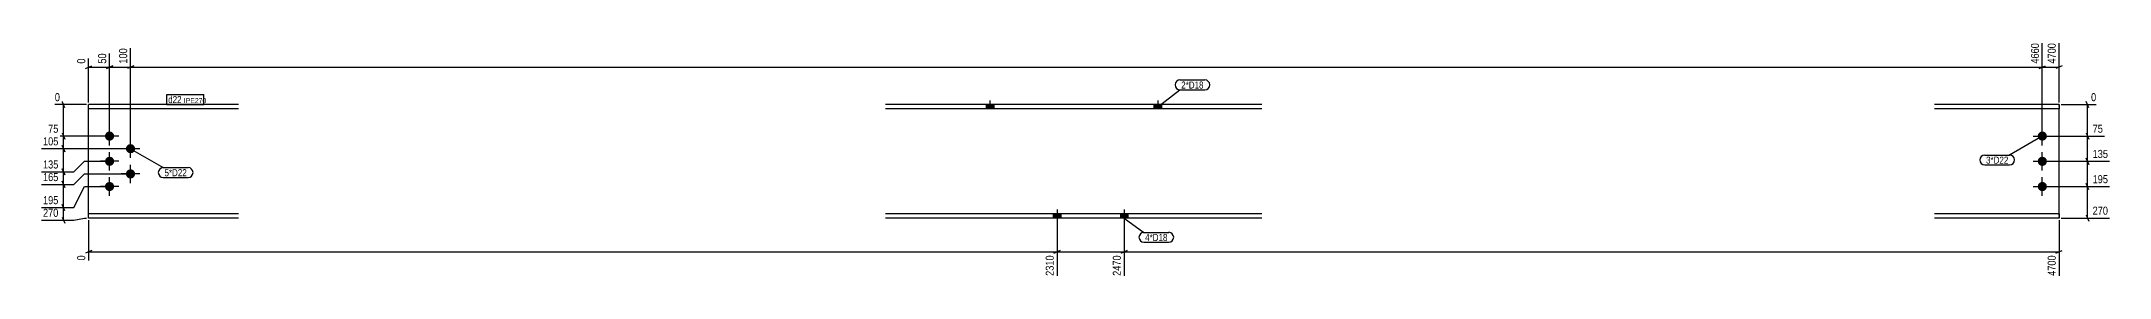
# Model space of a CAD drawing. Header units: millimetres. Extents: x 11 to 16548, y 11 to 573.
# Drawn here: x 11615 to 16548, y 11 to 573 of the extents above; entities that cross this region are included whole.
import ezdxf

# ---------------------------------------------------------------- set-up
doc = ezdxf.new("R2010")
doc.units = ezdxf.units.MM
doc.linetypes.add('DXK_LINE_DOT2', pattern=[3.9198, 1.9599, -1.9599])
for name, color, linetype in [('MÅLSÆTNING', 7, 'Continuous'), ('STÅL', 7, 'Continuous'), ('TEKST', 7, 'Continuous')]:
    doc.layers.add(name, color=color, linetype=linetype)
doc.styles.add('Arial Narrow', font='ARIALN.TTF', dxfattribs={"height": 0.2})

msp = doc.modelspace()

# ---------------------------------------------------------------- hatches: boundary and pattern name
at = {"layer": 'STÅL', "linetype": 'Continuous'}
for points in [[(13868.5, 412.3), (13886.5, 412.3), (13886.5, 422.5), (13868.5, 422.5)], [(14268.5, 412.3), (14286.5, 412.3), (14286.5, 422.5), (14268.5, 422.5)], [(11766.5, 347.5, -1), (11788.5, 347.5, -1)], [(16376.5, 347.5, -1), (16398.5, 347.5, -1)], [(11766.5, 287.5, -1), (11788.5, 287.5, -1)], [(11816.5, 317.5, -1), (11838.5, 317.5, -1)], [(16376.5, 287.5, -1), (16398.5, 287.5, -1)], [(11816.5, 257.5, -1), (11838.5, 257.5, -1)], [(11766.5, 227.5, -1), (11788.5, 227.5, -1)], [(16376.5, 227.5, -1), (16398.5, 227.5, -1)], [(14046.5, 162.7), (14028.5, 162.7), (14028.5, 152.5), (14046.5, 152.5)], [(14046.5, 162.7), (14028.5, 162.7), (14028.5, 152.5), (14046.5, 152.5)], [(14206.5, 162.7), (14188.5, 162.7), (14188.5, 152.5), (14206.5, 152.5)], [(14206.5, 162.7), (14188.5, 162.7), (14188.5, 152.5), (14206.5, 152.5)]]:
    msp.add_hatch(color=3, dxfattribs=at).paths.add_polyline_path(points)

# ---------------------------------------------------------------- linework, layer by layer
at = {"layer": 'MÅLSÆTNING', "color": 7, "linetype": 'Continuous'}
for p, q in [((11777.5, 352.5), (11777.5, 544.3)), ((11827.5, 322.5), (11827.5, 556.5)), ((11827.5, 322.5), (11827.5, 556.5)), ((16387.5, 352.5), (16387.5, 568.6)), ((16427.5, 427.5), (16427.5, 568.6)), ((11720, 508.4), (11735, 514.4)), ((11727.5, 427.5), (11727.5, 532.1)), ((11770, 508.4), (11785, 514.4)), ((11777.5, 511.4), (11827.5, 511.4)), ((11835, 514.4), (11820, 508.4)), ((11835, 514.4), (11820, 508.4)), ((16380, 508.4), (16395, 514.4)), ((16387.5, 511.4), (16427.5, 511.4)), ((16435, 514.4), (16420, 508.4)), ((11722.5, 422.5), (11646.9, 422.5)), ((11670.5, 415), (11664.5, 430)), ((11667.5, 347.5), (11667.5, 422.5)), ((16432.5, 422.5), (16516, 422.5)), ((16498.3, 415), (16492.3, 430)), ((16495.3, 347.5), (16495.3, 422.5)), ((11772.5, 347.5), (11627.4, 347.5)), ((11772.5, 347.5), (11627.4, 347.5)), ((11664.5, 355), (11670.5, 340)), ((11664.5, 355), (11670.5, 340)), ((16392.5, 347.5), (16535.5, 347.5)), ((16392.5, 347.5), (16535.5, 347.5)), ((16492.3, 355), (16498.3, 340)), ((16492.3, 355), (16498.3, 340)), ((16495.3, 287.5), (16495.3, 347.5)), ((11692.5, 262.5), (11717.5, 287.5)), ((11692.5, 262.5), (11717.5, 287.5)), ((11692.5, 232.5), (11717.5, 257.5)), ((11692.5, 232.5), (11717.5, 257.5)), ((11717.5, 287.5), (11772.5, 287.5)), ((11717.5, 287.5), (11772.5, 287.5)), ((11717.5, 257.5), (11822.5, 257.5)), ((11717.5, 257.5), (11822.5, 257.5)), ((16392.5, 287.5), (16547.7, 287.5)), ((16392.5, 287.5), (16547.7, 287.5)), ((16498.3, 280), (16492.3, 295)), ((11692.5, 177.5), (11717.5, 227.5)), ((11692.5, 177.5), (11717.5, 227.5)), ((11717.5, 227.5), (11772.5, 227.5)), ((11717.5, 227.5), (11772.5, 227.5)), ((16392.5, 227.5), (16547.7, 227.5)), ((16498.3, 220), (16492.3, 235)), ((16495.3, 152.5), (16495.3, 227.5)), ((11615.2, 177.5), (11692.5, 177.5)), ((11670.5, 170), (11664.5, 185)), ((11664.5, 155), (11670.5, 140)), ((11667.5, 147.5), (11667.5, 177.5)), ((11692.5, 147.5), (11717.5, 152.5)), ((11717.5, 152.5), (11722.5, 152.5)), ((16432.5, 152.5), (16547.7, 152.5)), ((16492.3, 160), (16498.3, 145)), ((11615.2, 147.5), (11692.5, 147.5)), ((11727.5, 147.5), (11727.5, 51.6)), ((14037.5, 120.1), (14037.5, 15)), ((14197.5, 120.1), (14197.5, 15)), ((14197.5, 120.1), (14197.5, 15)), ((16427.5, 147.5), (16427.5, 15)), ((11735, 75.3), (11720, 69.3)), ((11727.5, 72.3), (14037.5, 72.3)), ((14030, 69.3), (14045, 75.3)), ((14205, 75.3), (14190, 69.3)), ((14190, 69.3), (14205, 75.3)), ((14197.5, 72.3), (16427.5, 72.3)), ((16420, 69.3), (16435, 75.3))]:
    msp.add_line(p, q, dxfattribs=at)
at = {"layer": 'STÅL', "color": 2, "linetype": 'Continuous'}
for p, q in [((11727.5, 152.5), (11727.5, 422.5)), ((12084.9, 422.5), (11727.5, 422.5)), ((12084.9, 412.3), (11727.5, 412.3)), ((14526.1, 422.5), (13628.5, 422.5)), ((14526.1, 412.3), (13628.5, 412.3)), ((16427.5, 422.5), (16130.2, 422.5)), ((16427.5, 412.3), (16130.2, 412.3)), ((16427.5, 422.5), (16427.5, 412.3)), ((16427.5, 397.3), (16427.5, 412.3)), ((16427.5, 162.7), (16427.5, 397.3)), ((12084.9, 162.7), (11727.5, 162.7)), ((12084.9, 152.5), (11727.5, 152.5)), ((14526.1, 162.7), (13628.5, 162.7)), ((14526.1, 152.5), (13628.5, 152.5)), ((16427.5, 162.7), (16130.2, 162.7)), ((16427.5, 152.5), (16130.2, 152.5)), ((16427.5, 162.7), (16427.5, 152.5))]:
    msp.add_line(p, q, dxfattribs=at)
at = {"layer": 'STÅL', "color": 3, "linetype": 'Continuous'}
for p, q in [((13868.5, 422.5), (13868.5, 412.3)), ((13877.5, 432.5), (13877.5, 412.3)), ((13886.5, 422.5), (13886.5, 412.3)), ((14268.5, 422.5), (14268.5, 412.3)), ((14277.5, 432.5), (14277.5, 412.3)), ((14286.5, 422.5), (14286.5, 412.3)), ((11799.5, 347.5), (11755.5, 347.5)), ((11777.5, 325.5), (11777.5, 369.5)), ((16365.5, 347.5), (16409.5, 347.5)), ((16387.5, 325.5), (16387.5, 369.5)), ((11777.5, 265.5), (11777.5, 309.5)), ((11849.5, 317.5), (11805.5, 317.5)), ((11827.5, 295.5), (11827.5, 339.5)), ((16387.5, 265.5), (16387.5, 309.5)), ((11799.5, 287.5), (11755.5, 287.5)), ((11777.5, 205.5), (11777.5, 249.5)), ((11849.5, 257.5), (11805.5, 257.5)), ((11827.5, 235.5), (11827.5, 279.5)), ((16365.5, 287.5), (16409.5, 287.5)), ((16387.5, 205.5), (16387.5, 249.5)), ((11799.5, 227.5), (11755.5, 227.5)), ((16365.5, 227.5), (16409.5, 227.5)), ((14028.5, 162.7), (14028.5, 152.5)), ((14028.5, 162.7), (14028.5, 152.5)), ((14037.5, 172.7), (14037.5, 107.7)), ((14037.5, 172.7), (14037.5, 107.7)), ((14046.5, 162.7), (14046.5, 152.5)), ((14046.5, 162.7), (14046.5, 152.5)), ((14188.5, 162.7), (14188.5, 152.5)), ((14188.5, 162.7), (14188.5, 152.5)), ((14197.5, 172.7), (14197.5, 107.7)), ((14197.5, 172.7), (14197.5, 107.7)), ((14206.5, 162.7), (14206.5, 152.5)), ((14206.5, 162.7), (14206.5, 152.5))]:
    msp.add_line(p, q, dxfattribs=at)
at = {"layer": 'STÅL', "color": 7, "linetype": 'DXK_LINE_DOT2'}
for p, q in [((16427.5, 412.3), (16427.5, 422.5)), ((16427.5, 397.3), (16427.5, 411.2)), ((16427.5, 152.5), (16427.5, 162.7))]:
    msp.add_line(p, q, dxfattribs=at)

# ---------------------------------------------------------------- wipeouts: each hides what was drawn before it
at = {"color": 0}
for points in [[(14386.9, 460.6), (14386.9, 478.1), (14333.6, 478.1), (14333.6, 460.6)], [(16306.6, 282), (16306.6, 299.5), (16253.3, 299.5), (16253.3, 282)], [(11961.8, 252), (11961.8, 269.5), (11908.5, 269.5), (11908.5, 252)], [(14300.9, 98), (14300.9, 115.5), (14247.6, 115.5), (14247.6, 98)]]:
    msp.add_wipeout(points, dxfattribs=at).dxf.layer = 'TEKST'

# ---------------------------------------------------------------- next in the draw order: wipeouts: each hides what was drawn before it
at = {"color": 0, "linetype": 'Continuous'}
for points in [[(16423.5, 572.6), (16395.5, 572.6), (16395.5, 515.9), (16423.5, 515.9)], [(11663, 426.5), (11663, 454.5), (11642.9, 454.5), (11642.9, 426.5)], [(16520, 426.5), (16520, 454.5), (16499.8, 454.5), (16499.8, 426.5)], [(16535.9, 351.5), (16535.9, 379.5), (16503.5, 379.5), (16503.5, 351.5)], [(16548.1, 231.5), (16548.1, 259.5), (16503.5, 259.5), (16503.5, 231.5)], [(11659.4, 181.5), (11659.4, 209.5), (11614.8, 209.5), (11614.8, 181.5)], [(16548.1, 156.5), (16548.1, 184.5), (16503.5, 184.5), (16503.5, 156.5)], [(11723.5, 67.7), (11695.5, 67.7), (11695.5, 47.6), (11723.5, 47.6)], [(14033.5, 67.7), (14005.5, 67.7), (14005.5, 11), (14033.5, 11)], [(16423.5, 67.7), (16395.5, 67.7), (16395.5, 11), (16423.5, 11)]]:
    msp.add_wipeout(points, dxfattribs=at).dxf.layer = 'MÅLSÆTNING'
at = {"color": 0}
for points in [[(14386.9, 460.6), (14386.9, 478.1), (14333.6, 478.1), (14333.6, 460.6)], [(11949.3, 426), (11949.3, 443.5), (11917.3, 443.5), (11917.3, 426)], [(16306.6, 282), (16306.6, 299.5), (16253.3, 299.5), (16253.3, 282)], [(11961.8, 252), (11961.8, 269.5), (11908.5, 269.5), (11908.5, 252)], [(14300.9, 98), (14300.9, 115.5), (14247.6, 115.5), (14247.6, 98)]]:
    msp.add_wipeout(points, dxfattribs=at).dxf.layer = 'TEKST'

# ---------------------------------------------------------------- next in the draw order: linework, layer by layer
at = {"layer": 'MÅLSÆTNING', "color": 7, "linetype": 'Continuous'}
for p, q in [((16387.5, 352.5), (16387.5, 568.6)), ((11827.5, 511.4), (16387.5, 511.4)), ((16380, 508.4), (16395, 514.4)), ((16492.3, 295), (16498.3, 280)), ((16495.3, 227.5), (16495.3, 287.5)), ((11615.2, 232.5), (11692.5, 232.5)), ((11664.5, 240), (11670.5, 225)), ((16392.5, 227.5), (16547.7, 227.5)), ((16498.3, 220), (16492.3, 235)), ((14037.5, 120.1), (14037.5, 15)), ((14045, 75.3), (14030, 69.3)), ((14037.5, 72.3), (14197.5, 72.3))]:
    msp.add_line(p, q, dxfattribs=at)
at = {"layer": 'TEKST', "color": 7, "linetype": 'Continuous'}
for p, q in [((14277.5, 417.4), (14330.6, 457.6)), ((14330.6, 481.1), (14389.9, 481.1)), ((14330.6, 457.6), (14389.9, 457.6)), ((16387.5, 347.5), (16309.6, 302.5)), ((11827.5, 317.5), (11905.5, 272.5)), ((16250.3, 302.5), (16309.6, 302.5)), ((11905.5, 272.5), (11964.8, 272.5)), ((11905.5, 249), (11964.8, 249)), ((16250.3, 279), (16309.6, 279)), ((14197.5, 152.6), (14244.6, 118.5)), ((14244.6, 118.5), (14303.9, 118.5)), ((14244.6, 95), (14303.9, 95))]:
    msp.add_line(p, q, dxfattribs=at)
for centre, radius, start, end in [((14330.6, 469.4), 11.7, 90, 270), ((14389.9, 469.4), 11.8, 270, 90), ((16250.3, 290.8), 11.7, 90, 270), ((16309.6, 290.8), 11.8, 270, 90), ((11905.5, 260.8), 11.7, 90, 270), ((11964.8, 260.8), 11.8, 270, 90), ((14244.6, 106.8), 11.8, 90, 270), ((14303.9, 106.8), 11.8, 270, 90)]:
    msp.add_arc(centre, radius, start, end, dxfattribs=at)

# ---------------------------------------------------------------- next in the draw order: texts
at = {"layer": 'MÅLSÆTNING', "color": 3, "linetype": 'Continuous', "style": 'Arial Narrow'}
for s, height, p in [('4700', 19.09, (16419.5, 519.9)), ('0', 19.1, (11719.5, 51.6)), ('2310', 19.09, (14029.5, 15)), ('4700', 19.09, (16419.5, 15))]:
    msp.add_text(s, height=height, rotation=90.0002, dxfattribs=at).set_placement(p)
for s, height, p in [('0', 19.1, (11646.9, 430.5)), ('0', 19.1, (16503.8, 430.5)), ('75', 19.09, (16507.5, 355.5)), ('195', 19.09, (16507.5, 235.5)), ('270', 19.09, (16507.5, 160.5))]:
    msp.add_text(s, height=height, dxfattribs=at).set_placement(p)
at = {"layer": 'TEKST', "color": 3, "style": 'Arial Narrow'}
for s, p in [('2*D18', (14333.6, 460.6)), ('3*D22', (16253.3, 282)), ('5*D22', (11908.5, 252)), ('4*D18', (14247.6, 98))]:
    msp.add_text(s, height=16.7, dxfattribs=at).set_placement(p)

# ---------------------------------------------------------------- next in the draw order: wipeouts: each hides what was drawn before it
at = {"color": 0, "linetype": 'Continuous'}
msp.add_wipeout([(11659.4, 151.5), (11659.4, 179.5), (11614.8, 179.5), (11614.8, 151.5)], dxfattribs=at).dxf.layer = 'MÅLSÆTNING'
at = {"color": 0}
msp.add_wipeout([(11949.3, 426), (11949.3, 443.5), (11917.3, 443.5), (11917.3, 426)], dxfattribs=at).dxf.layer = 'TEKST'

# ---------------------------------------------------------------- next in the draw order: linework, layer by layer
at = {"layer": 'MÅLSÆTNING', "color": 7, "linetype": 'Continuous'}
for p, q in [((11667.5, 177.5), (11667.5, 232.5)), ((11615.2, 177.5), (11692.5, 177.5)), ((11670.5, 170), (11664.5, 185))]:
    msp.add_line(p, q, dxfattribs=at)
at = {"layer": 'TEKST', "color": 7, "linetype": 'Continuous'}
msp.add_line((11914.3, 423), (11914.3, 446.5), dxfattribs=at)

# ---------------------------------------------------------------- next in the draw order: texts
at = {"layer": 'MÅLSÆTNING', "color": 3, "linetype": 'Continuous', "style": 'Arial Narrow'}
for s, p in [('195', (11618.8, 185.5)), ('270', (11618.8, 155.5))]:
    msp.add_text(s, height=19.09, dxfattribs=at).set_placement(p)

# ---------------------------------------------------------------- next in the draw order: wipeouts: each hides what was drawn before it
at = {"color": 0, "linetype": 'Continuous'}
for points in [[(11823.5, 560.5), (11795.5, 560.5), (11795.5, 515.9), (11823.5, 515.9)], [(16383.5, 572.6), (16355.5, 572.6), (16355.5, 515.9), (16383.5, 515.9)], [(16548.1, 291.5), (16548.1, 319.5), (16503.5, 319.5), (16503.5, 291.5)], [(14193.5, 67.7), (14165.5, 67.7), (14165.5, 11), (14193.5, 11)]]:
    msp.add_wipeout(points, dxfattribs=at).dxf.layer = 'MÅLSÆTNING'
at = {"color": 0}
msp.add_wipeout([(11999.5, 426), (11999.5, 438.5), (11954.6, 438.5), (11954.6, 426)], dxfattribs=at).dxf.layer = 'TEKST'

# ---------------------------------------------------------------- next in the draw order: linework, layer by layer
at = {"layer": 'MÅLSÆTNING', "color": 7, "linetype": 'Continuous'}
for p, q in [((11777.5, 352.5), (11777.5, 544.3)), ((11727.5, 511.4), (11777.5, 511.4)), ((11785, 514.4), (11770, 508.4))]:
    msp.add_line(p, q, dxfattribs=at)

# ---------------------------------------------------------------- next in the draw order: texts
at = {"layer": 'MÅLSÆTNING', "color": 3, "linetype": 'Continuous', "style": 'Arial Narrow'}
for s, p in [('100', (11819.5, 519.9)), ('4660', (16379.5, 519.9)), ('2470', (14189.5, 15))]:
    msp.add_text(s, height=19.09, rotation=90.0002, dxfattribs=at).set_placement(p)
msp.add_text('135', height=19.09, dxfattribs=at).set_placement((16507.5, 295.5))

# ---------------------------------------------------------------- next in the draw order: wipeouts: each hides what was drawn before it
at = {"color": 0, "linetype": 'Continuous'}
msp.add_wipeout([(11659.4, 236.5), (11659.4, 264.5), (11614.8, 264.5), (11614.8, 236.5)], dxfattribs=at).dxf.layer = 'MÅLSÆTNING'
at = {"color": 0}
msp.add_wipeout([(11999.5, 426), (11999.5, 438.5), (11954.6, 438.5), (11954.6, 426)], dxfattribs=at).dxf.layer = 'TEKST'

# ---------------------------------------------------------------- next in the draw order: linework, layer by layer
at = {"layer": 'MÅLSÆTNING', "color": 7, "linetype": 'Continuous'}
for p, q in [((11615.2, 262.5), (11692.5, 262.5)), ((11664.5, 270), (11670.5, 255)), ((11667.5, 232.5), (11667.5, 262.5)), ((11615.2, 232.5), (11692.5, 232.5)), ((11670.5, 225), (11664.5, 240))]:
    msp.add_line(p, q, dxfattribs=at)
at = {"layer": 'TEKST', "color": 7, "linetype": 'Continuous'}
for p, q in [((11914.3, 446.5), (12002.5, 446.5)), ((12002.5, 423), (12002.5, 446.5)), ((11914.3, 423), (12002.5, 423))]:
    msp.add_line(p, q, dxfattribs=at)

# ---------------------------------------------------------------- next in the draw order: texts
at = {"layer": 'MÅLSÆTNING', "color": 3, "linetype": 'Continuous', "style": 'Arial Narrow'}
msp.add_text('165', height=19.09, dxfattribs=at).set_placement((11618.8, 240.5))
at = {"layer": 'TEKST', "color": 3, "style": 'Arial Narrow'}
for s, height, p in [('d22', 16.7, (11917.3, 426)), ('IPE270', 11.93, (11954.6, 426))]:
    msp.add_text(s, height=height, dxfattribs=at).set_placement(p)

# ---------------------------------------------------------------- next in the draw order: wipeouts: each hides what was drawn before it
at = {"color": 0, "linetype": 'Continuous'}
msp.add_wipeout([(11773.5, 548.3), (11745.5, 548.3), (11745.5, 515.9), (11773.5, 515.9)], dxfattribs=at).dxf.layer = 'MÅLSÆTNING'

# ---------------------------------------------------------------- next in the draw order: texts
at = {"layer": 'MÅLSÆTNING', "color": 3, "linetype": 'Continuous', "style": 'Arial Narrow'}
msp.add_text('50', height=19.09, rotation=90.0002, dxfattribs=at).set_placement((11769.5, 519.9))

# ---------------------------------------------------------------- next in the draw order: wipeouts: each hides what was drawn before it
at = {"color": 0, "linetype": 'Continuous'}
for points in [[(11723.5, 536.1), (11695.5, 536.1), (11695.5, 515.9), (11723.5, 515.9)], [(11659.4, 266.5), (11659.4, 294.5), (11614.8, 294.5), (11614.8, 266.5)]]:
    msp.add_wipeout(points, dxfattribs=at).dxf.layer = 'MÅLSÆTNING'

# ---------------------------------------------------------------- next in the draw order: linework, layer by layer
at = {"layer": 'MÅLSÆTNING', "color": 7, "linetype": 'Continuous'}
for p, q in [((11667.5, 317.5), (11667.5, 347.5)), ((11822.5, 317.5), (11615.2, 317.5)), ((11822.5, 317.5), (11615.2, 317.5)), ((11670.5, 310), (11664.5, 325)), ((11664.5, 325), (11670.5, 310)), ((11667.5, 262.5), (11667.5, 317.5)), ((11615.2, 262.5), (11692.5, 262.5)), ((11670.5, 255), (11664.5, 270))]:
    msp.add_line(p, q, dxfattribs=at)

# ---------------------------------------------------------------- next in the draw order: texts
at = {"layer": 'MÅLSÆTNING', "color": 3, "linetype": 'Continuous', "style": 'Arial Narrow'}
msp.add_text('0', height=19.1, rotation=90.0002, dxfattribs=at).set_placement((11719.5, 519.9))
msp.add_text('135', height=19.09, dxfattribs=at).set_placement((11618.8, 270.5))

# ---------------------------------------------------------------- next in the draw order: wipeouts: each hides what was drawn before it
at = {"color": 0, "linetype": 'Continuous'}
msp.add_wipeout([(11659.4, 351.5), (11659.4, 379.5), (11627, 379.5), (11627, 351.5)], dxfattribs=at).dxf.layer = 'MÅLSÆTNING'

# ---------------------------------------------------------------- next in the draw order: texts
at = {"layer": 'MÅLSÆTNING', "color": 3, "linetype": 'Continuous', "style": 'Arial Narrow'}
msp.add_text('75', height=19.09, dxfattribs=at).set_placement((11631, 355.5))

# ---------------------------------------------------------------- next in the draw order: wipeouts: each hides what was drawn before it
at = {"color": 0, "linetype": 'Continuous'}
msp.add_wipeout([(11659.4, 321.5), (11659.4, 349.5), (11614.8, 349.5), (11614.8, 321.5)], dxfattribs=at).dxf.layer = 'MÅLSÆTNING'

# ---------------------------------------------------------------- next in the draw order: texts
at = {"layer": 'MÅLSÆTNING', "color": 3, "linetype": 'Continuous', "style": 'Arial Narrow'}
msp.add_text('105', height=19.09, dxfattribs=at).set_placement((11618.8, 325.5))

doc.saveas('drawing.dxf')
